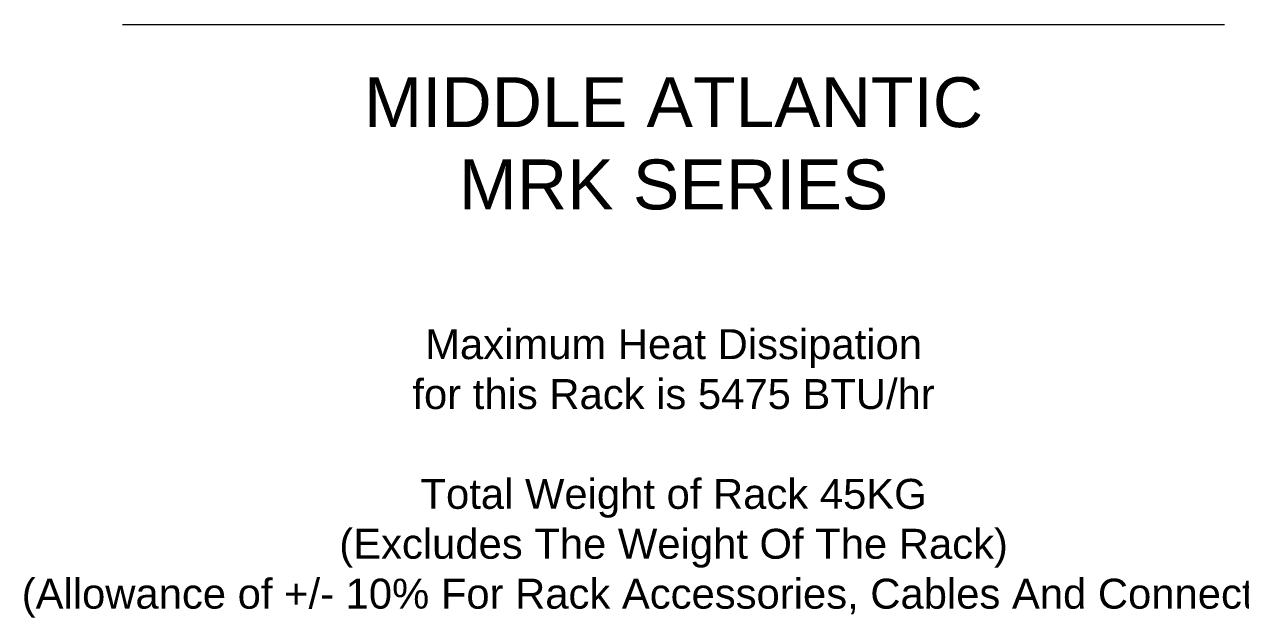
# Model space of a CAD drawing. Header units: millimetres. Extents: x -71336 to -33468, y -26189 to 22712.
# Drawn here: x -34623 to -34013, y -23851 to -23554 of the extents above; entities that cross this region are included whole.
import ezdxf
from ezdxf.enums import TextEntityAlignment as Align

# ---------------------------------------------------------------- set-up
doc = ezdxf.new("R2010")
doc.units = ezdxf.units.MM
doc.layers.add('SC - Equipment', color=7, linetype='Continuous', lineweight=13)
doc.layers.add('SC - Text', color=7, linetype='Continuous')
doc.styles.add('ARIAL', font='arial.ttf')

# ---------------------------------------------------------------- blocks, each defined once
blk = doc.blocks.new('*U270')
at = {"layer": 'SC - Equipment'}
for p, q in [((-276.352, 0), (276.352, 0)), ((109.56379, 0), (115.91379, 0))]:
    blk.add_line(p, q, dxfattribs=at)
at = {"ltscale": 5, "style": 'ARIAL', "flags": 1}
blk.add_attdef('UNITS', (470.5, 46), '', height=9.73997, dxfattribs=at)

msp = doc.modelspace()

# ---------------------------------------------------------------- block references
at = {"layer": 'SC - Equipment'}
msp.add_blockref('*U270', (-34297.305, -23553.84), dxfattribs=at)

# ---------------------------------------------------------------- texts
at = {"layer": 'SC - Equipment', "style": 'ARIAL'}
for s, p in [('MIDDLE ATLANTIC', (-34297.305, -23592.849)), ('MRK SERIES', (-34297.305, -23634.052))]:
    msp.add_text(s, height=25, dxfattribs=at).set_placement(p, align=Align.MIDDLE_CENTER)
at = {"layer": 'SC - Text', "insert": (-34297.305, -23778.838), "char_height": 15, "width": 895.56923, "attachment_point": 5, "style": 'ARIAL'}
msp.add_mtext('\\pxqc;Maximum Heat Dissipation\\Pfor this Rack is 5475 BTU/hr\\P\\PTotal Weight of Rack 45KG\\P(Excludes The Weight Of The Rack)\\P(Allowance of +/- 10% For Rack Accessories, Cables And Connectors)', dxfattribs=at)

doc.saveas('drawing.dxf')
